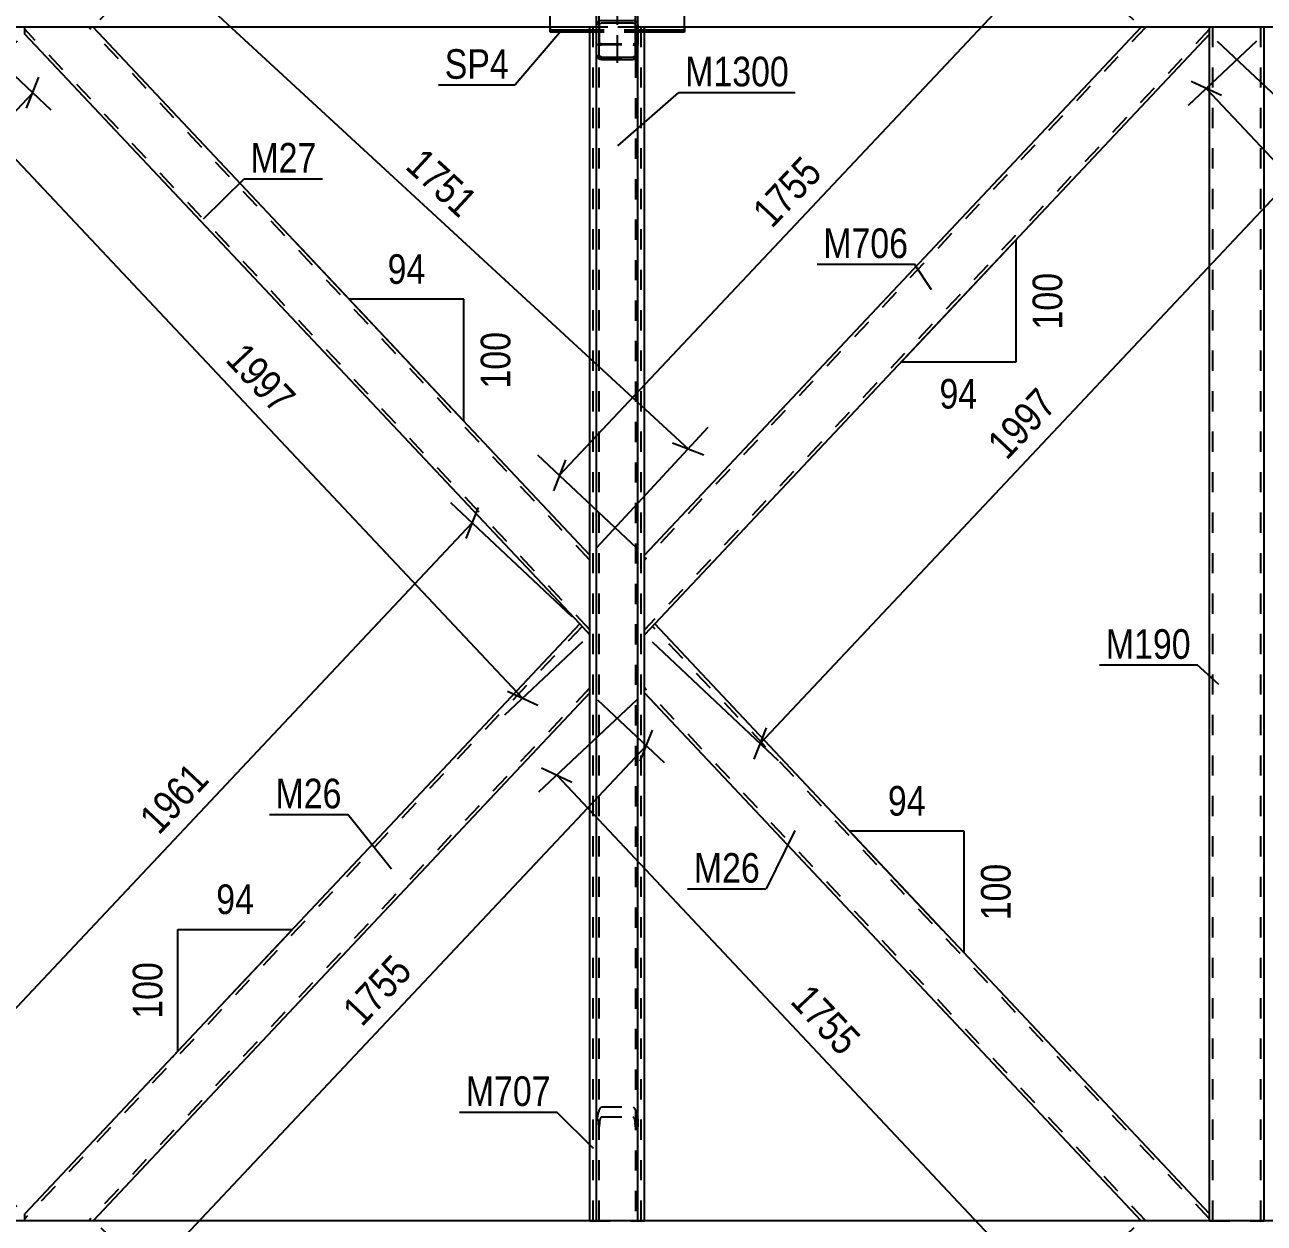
# Model space of a CAD drawing. Header units: millimetres. Extents: x -167 to 1022, y -666 to 175.
# Drawn here: x 581.6 to 701.6, y -121.8 to -5.8 of the extents above; entities that cross this region are included whole.
import ezdxf

# ---------------------------------------------------------------- set-up
doc = ezdxf.new("R2010")
doc.units = ezdxf.units.MM
doc.linetypes.add('DXK_LINE_DOT2', pattern=[3.9198, 1.9599, -1.9599])
doc.linetypes.add('DXK_LINE_DOT3', pattern=[5.9187, 2.979, -0.9799, 0.9799, -0.9799])
doc.styles.add('Arial Narrow', font='ARIALN.TTF', dxfattribs={"height": 0.2})

# ---------------------------------------------------------------- blocks, each defined once
blk = doc.blocks.new('Part-389677493-1396 - 1175')
at = {"color": 2, "linetype": 'Continuous'}
for p, q in [((635.38, -63.8), (581.64, -120.94)), ((636.36, -64.85), (635.38, -63.8)), ((636.36, -70.46), (636.36, -64.85)), ((636.36, -70.46), (588.27, -121.6)), ((581.64, -121.6), (581.64, -120.94))]:
    blk.add_line(p, q, dxfattribs=at)
at = {"color": 7, "linetype": 'DXK_LINE_DOT2'}
for p, q in [((635.6, -64.03), (581.64, -121.41)), ((636.36, -69.99), (587.83, -121.6)), ((588.27, -121.6), (581.64, -121.6))]:
    blk.add_line(p, q, dxfattribs=at)
blk = doc.blocks.new('Part-389677493-1397 - 1175')
at = {"color": 2, "linetype": 'Continuous'}
for p, q in [((581.64, -6.66), (581.64, -6)), ((635.38, -63.8), (581.64, -6.66)), ((636.36, -57.14), (588.27, -6)), ((636.36, -64.85), (636.36, -57.14))]:
    blk.add_line(p, q, dxfattribs=at)
at = {"color": 7, "linetype": 'DXK_LINE_DOT2'}
for p, q in [((588.27, -6), (581.64, -6)), ((636.36, -64.38), (581.64, -6.19)), ((636.36, -57.61), (587.83, -6)), ((636.36, -64.85), (635.38, -63.8)), ((636.36, -64.38), (636.36, -64.34))]:
    blk.add_line(p, q, dxfattribs=at)
blk = doc.blocks.new('Part-389677493-1409 - 1175')
at = {"color": 7, "linetype": 'DXK_LINE_DOT2'}
for p, q in [((701.64, -6), (696.36, -6)), ((696.36, -6.66), (696.36, -6)), ((696.68, -121.6), (696.68, -6)), ((701.32, -121.6), (701.32, -6)), ((701.64, -6.66), (701.64, -6)), ((696.36, -121.6), (696.36, -120.94)), ((701.64, -121.6), (701.64, -120.94)), ((696.36, -121.6), (701.64, -121.6))]:
    blk.add_line(p, q, dxfattribs=at)
at = {"color": 2, "linetype": 'Continuous'}
for p, q in [((696.36, -120.94), (696.36, -6.66)), ((701.64, -120.94), (701.64, -6.66))]:
    blk.add_line(p, q, dxfattribs=at)
blk = doc.blocks.new('Part-389677493-1416 - 1175')
at = {"color": 2, "linetype": 'Continuous'}
for p, q in [((642.63, -63.8), (641.64, -64.85)), ((696.36, -120.94), (642.63, -63.8)), ((641.64, -69.53), (641.64, -64.85)), ((641.64, -70.46), (641.64, -69.53)), ((689.73, -121.6), (641.64, -70.46)), ((696.36, -121.6), (696.36, -120.94))]:
    blk.add_line(p, q, dxfattribs=at)
at = {"color": 7, "linetype": 'DXK_LINE_DOT2'}
for p, q in [((696.36, -121.41), (642.41, -64.03)), ((641.64, -70.39), (641.64, -69.53)), ((690.17, -121.6), (641.64, -69.99)), ((696.36, -121.6), (689.73, -121.6))]:
    blk.add_line(p, q, dxfattribs=at)
blk = doc.blocks.new('Part-389677493-1444 - 1175')
at = {"color": 7, "linetype": 'DXK_LINE_DOT2'}
for p, q in [((645.5, 5.95), (632.5, 5.95)), ((632.5, 5.95), (632.5, 5.48)), ((632.5, 5.73), (645.5, 5.73)), ((632.5, -6.48), (632.5, 5.52)), ((645.5, 5.95), (645.5, 5.48)), ((645.5, -6.48), (645.5, 5.52)), ((641.64, -6.27), (636.36, -6.27)), ((641.64, -6.48), (636.36, -6.48))]:
    blk.add_line(p, q, dxfattribs=at)
at = {"color": 2, "linetype": 'Continuous'}
for p, q in [((632.5, -6), (632.5, -6.48)), ((636.36, -6.27), (632.5, -6.27)), ((636.36, -6.48), (632.5, -6.48)), ((645.5, -6.27), (641.64, -6.27)), ((645.5, -6.48), (641.64, -6.48)), ((645.5, -6), (645.5, -6.48))]:
    blk.add_line(p, q, dxfattribs=at)
blk = doc.blocks.new('Part-389677493-1483 - 1175')
at = {"color": 2, "linetype": 'Continuous'}
for p, q in [((636.36, -57.14), (636.36, -6)), ((641.64, -57.14), (641.64, -6)), ((636.36, -121.6), (636.36, -70.46)), ((641.64, -121.6), (641.64, -70.46))]:
    blk.add_line(p, q, dxfattribs=at)
at = {"color": 7, "linetype": 'DXK_LINE_DOT2'}
for p, q in [((641.64, -6), (636.36, -6)), ((636.68, -121.6), (636.68, -6)), ((641.32, -121.6), (641.32, -6)), ((636.36, -70.46), (636.36, -57.14)), ((641.64, -70.46), (641.64, -57.14)), ((636.36, -121.6), (641.64, -121.6))]:
    blk.add_line(p, q, dxfattribs=at)
blk = doc.blocks.new('Part-389677493-1485 - 1175')
at = {"color": 2, "linetype": 'Continuous'}
for p, q in [((641.64, -57.14), (689.73, -6)), ((696.36, -6.66), (642.63, -63.8)), ((696.36, -6.66), (696.36, -6)), ((641.64, -63.91), (641.64, -57.14)), ((641.64, -64.85), (641.64, -63.91))]:
    blk.add_line(p, q, dxfattribs=at)
at = {"color": 7, "linetype": 'DXK_LINE_DOT2'}
for p, q in [((690.17, -6), (641.64, -57.61)), ((696.36, -6.19), (641.64, -64.38)), ((696.36, -6), (689.73, -6)), ((642.63, -63.8), (641.64, -64.85)), ((641.64, -64.78), (641.64, -63.91)), ((641.64, -64.38), (641.64, -64.34))]:
    blk.add_line(p, q, dxfattribs=at)
blk = doc.blocks.new('Part-389677493-1498 - 1175')
at = {"color": 7, "linetype": 'DXK_LINE_DOT2'}
for p, q in [((798, -121.6), (-18.36, -121.6)), ((641.01, -121.6), (637.01, -121.6))]:
    blk.add_line(p, q, dxfattribs=at)
at = {"color": 2, "linetype": 'Continuous'}
for p, q in [((637.01, -121.6), (461, -121.6)), ((793.2, -121.6), (641.01, -121.6))]:
    blk.add_line(p, q, dxfattribs=at)
blk = doc.blocks.new('Part-389677493-1499 - 1175')
at = {"color": 7, "linetype": 'DXK_LINE_DOT2'}
for p, q in [((838, -6), (101.4, -6)), ((641.01, -6), (637.01, -6))]:
    blk.add_line(p, q, dxfattribs=at)
at = {"color": 2, "linetype": 'Continuous'}
for p, q in [((637.01, -6), (461, -6)), ((817, -6), (641.01, -6))]:
    blk.add_line(p, q, dxfattribs=at)
blk = doc.blocks.new('Part-389677493-63014 - 1175')
at = {"color": 7, "linetype": 'DXK_LINE_DOT2'}
for p, q in [((637.01, 5.32), (637.04, 5.45)), ((637.01, 5.32), (637.01, 2.08)), ((637.01, -0.6), (637.01, 5.32)), ((637.04, 5.45), (637.05, 5.51)), ((637.27, 5.42), (637.25, 5.32)), ((637.25, 5.32), (637.25, 2.08)), ((637.25, -5.8), (637.25, 5.32)), ((637.32, 5.5), (637.27, 5.42)), ((637.31, 5.79), (637.39, 5.81)), ((637.4, 5.56), (637.32, 5.5)), ((637.39, 5.81), (637.49, 5.83)), ((637.49, 5.57), (637.4, 5.56)), ((637.49, 5.83), (640.53, 5.83)), ((637.49, 5.57), (640.53, 5.57)), ((640.53, 5.83), (640.7, 5.79)), ((640.62, 5.56), (640.53, 5.57)), ((640.7, 5.5), (640.62, 5.56)), ((640.7, 5.79), (640.72, 5.79)), ((640.75, 5.42), (640.7, 5.5)), ((640.77, 5.32), (640.75, 5.42)), ((640.77, 5.32), (640.77, 2.08)), ((640.77, -5.8), (640.77, 5.32)), ((640.98, 5.51), (641, 5.38)), ((641.01, 5.32), (641.01, 2.08)), ((637.05, 1.89), (637.01, 2.09)), ((637.01, -8.66), (637.01, 2.08)), ((637.25, 2.09), (637.27, 1.99)), ((637.25, 2.08), (637.25, -8.66)), ((637.27, 1.99), (637.32, 1.9)), ((637.49, 1.57), (637.31, 1.61)), ((637.32, 1.9), (637.4, 1.85)), ((637.4, 1.85), (637.49, 1.83)), ((637.49, 1.83), (640.53, 1.83)), ((637.49, 1.57), (640.53, 1.57)), ((640.53, 1.83), (640.62, 1.85)), ((640.72, 1.61), (640.53, 1.57)), ((640.62, 1.85), (640.7, 1.9)), ((640.7, 1.9), (640.75, 1.99)), ((640.75, 1.99), (640.77, 2.09)), ((640.77, 2.08), (640.77, -8.66)), ((641.01, 2.09), (640.98, 1.89)), ((641.01, 2.08), (641.01, -8.66))]:
    blk.add_line(p, q, dxfattribs=at)
at = {"color": 2, "linetype": 'Continuous'}
for p, q in [((641, 5.38), (641.01, 5.32)), ((641.01, -5.8), (641.01, 5.32)), ((637.01, -5.8), (637.01, -0.6)), ((637.05, -5.63), (637.01, -5.8)), ((637.01, -8.66), (637.01, -5.8)), ((637.15, -5.49), (637.05, -5.63)), ((637.31, -5.39), (637.15, -5.49)), ((637.25, -5.8), (637.27, -5.72)), ((637.25, -8.66), (637.25, -5.8)), ((637.27, -5.72), (637.32, -5.64)), ((637.49, -5.35), (637.31, -5.39)), ((637.32, -5.64), (637.4, -5.6)), ((637.4, -5.6), (637.49, -5.58)), ((637.49, -5.35), (640.53, -5.35)), ((637.49, -5.58), (640.53, -5.58)), ((640.72, -5.39), (640.53, -5.35)), ((640.53, -5.58), (640.62, -5.6)), ((640.62, -5.6), (640.7, -5.64)), ((640.7, -5.64), (640.75, -5.72)), ((640.87, -5.49), (640.72, -5.39)), ((640.75, -5.72), (640.77, -5.8)), ((640.77, -8.66), (640.77, -5.8)), ((640.98, -5.63), (640.87, -5.49)), ((641.01, -5.8), (640.98, -5.63)), ((641.01, -8.66), (641.01, -5.8)), ((637.01, -8.66), (637.05, -8.83)), ((637.05, -8.83), (637.15, -8.98)), ((637.15, -8.98), (637.31, -9.08)), ((637.27, -8.75), (637.25, -8.66)), ((637.32, -8.82), (637.27, -8.75)), ((637.31, -9.08), (637.49, -9.11)), ((637.4, -8.87), (637.32, -8.82)), ((637.49, -8.89), (637.4, -8.87)), ((637.49, -8.89), (640.53, -8.89)), ((637.49, -9.11), (640.53, -9.11)), ((640.62, -8.87), (640.53, -8.89)), ((640.53, -9.11), (640.72, -9.08)), ((640.7, -8.82), (640.62, -8.87)), ((640.75, -8.75), (640.7, -8.82)), ((640.72, -9.08), (640.87, -8.98)), ((640.77, -8.66), (640.75, -8.75)), ((640.87, -8.98), (640.98, -8.83)), ((640.98, -8.83), (641.01, -8.66))]:
    blk.add_line(p, q, dxfattribs=at)
at = {"color": 7, "linetype": 'DXK_LINE_DOT2'}
for centre, start, end in [((637.51, 2.07), 200.7643, 245.6866), ((640.51, 2.07), 294.3136, 339.2359)]:
    blk.add_arc(centre, 0.496, start, end, dxfattribs=at)
blk = doc.blocks.new('Part-389677493-63015 - 1175')
at = {"color": 7, "linetype": 'DXK_LINE_DOT2'}
for p, q in [((637.05, -7.7), (637.01, -7.77)), ((637.01, -8.66), (637.01, -7.77)), ((637.15, -7.65), (637.05, -7.7)), ((637.31, -7.61), (637.15, -7.65)), ((637.25, -7.77), (637.27, -7.74)), ((637.25, -8.95), (637.25, -7.77)), ((637.27, -7.74), (637.32, -7.71)), ((637.49, -7.6), (637.31, -7.61)), ((637.32, -7.71), (637.4, -7.69)), ((637.4, -7.69), (637.49, -7.68)), ((637.49, -7.6), (640.53, -7.6)), ((637.49, -7.68), (640.53, -7.68)), ((640.53, -7.6), (640.72, -7.61)), ((640.53, -7.68), (640.62, -7.69)), ((640.62, -7.69), (640.7, -7.71)), ((640.7, -7.71), (640.75, -7.74)), ((640.72, -7.61), (640.75, -7.62)), ((640.75, -7.62), (640.87, -7.65)), ((640.75, -7.74), (640.77, -7.77)), ((640.77, -7.77), (640.77, -8.95)), ((640.98, -7.7), (640.87, -7.65)), ((641.01, -7.77), (640.98, -7.7)), ((641.01, -8.66), (641.01, -7.77)), ((637.15, -8.93), (637.09, -8.89)), ((637.15, -8.93), (637.31, -8.96)), ((637.25, -121.6), (637.25, -8.66)), ((637.27, -8.84), (637.25, -8.81)), ((637.32, -8.87), (637.27, -8.84)), ((637.31, -8.96), (637.49, -8.97)), ((637.4, -8.89), (637.32, -8.87)), ((637.49, -8.89), (637.4, -8.89)), ((637.49, -8.89), (640.53, -8.89)), ((637.49, -8.97), (640.53, -8.97)), ((640.62, -8.89), (640.53, -8.89)), ((640.53, -8.97), (640.72, -8.96)), ((640.7, -8.87), (640.62, -8.89)), ((640.75, -8.84), (640.7, -8.87)), ((640.72, -8.96), (640.87, -8.93)), ((640.77, -8.81), (640.75, -8.84)), ((640.77, -8.95), (640.77, -121.6)), ((640.93, -8.89), (640.87, -8.93)), ((637.31, -110.72), (637.49, -110.58)), ((637.49, -111.54), (637.4, -111.61)), ((637.49, -110.58), (640.53, -110.58)), ((637.49, -111.54), (640.53, -111.54)), ((640.53, -110.58), (640.72, -110.72)), ((640.62, -111.61), (640.53, -111.54)), ((637.01, -112.5), (637.05, -111.76)), ((637.27, -112.13), (637.25, -112.5)), ((640.77, -112.5), (640.75, -112.13)), ((640.98, -111.76), (641.01, -112.5)), ((637.32, -121.6), (637.31, -121.6)), ((640.72, -121.6), (640.53, -121.6)), ((640.87, -121.6), (640.77, -121.6))]:
    blk.add_line(p, q, dxfattribs=at)
at = {"color": 2, "linetype": 'Continuous'}
for p, q in [((637.01, -121.6), (637.01, -8.66)), ((637.05, -8.87), (637.01, -8.81)), ((637.09, -8.89), (637.05, -8.87)), ((640.98, -8.87), (640.93, -8.89)), ((640.98, -8.87), (641.01, -8.81)), ((641.01, -8.81), (641.01, -8.66)), ((641.01, -121.6), (641.01, -8.81)), ((640.53, -121.6), (637.01, -121.6)), ((640.87, -121.6), (640.53, -121.6)), ((640.98, -121.6), (640.87, -121.6)), ((641.01, -121.6), (640.98, -121.6))]:
    blk.add_line(p, q, dxfattribs=at)
at = {"color": 7, "linetype": 'DXK_LINE_DOT2'}
for centre, radius, start, end in [((639.84, -111.91), 2.79, 154.9118, 176.99), ((638.19, -111.91), 2.79, 3.01, 25.0877), ((638.67, -112.2), 1.4, 154.9118, 176.99), ((639.36, -112.2), 1.4, 3.01, 25.0877)]:
    blk.add_arc(centre, radius, start, end, dxfattribs=at)
blk = doc.blocks.new('Part-389677493-68621 - 1175')
at = {"color": 7, "linetype": 'DXK_LINE_DOT3'}
blk.add_line((639, 22.84), (639, -9.46), dxfattribs=at)
at = {"color": 7, "linetype": 'DXK_LINE_DOT2'}
for p, q in [((637.04, 14.02), (637, 13.96)), ((637, 13.96), (637, -0.58)), ((637.14, 14.08), (637.04, 14.02)), ((637.3, 14.11), (637.14, 14.08)), ((637.24, 13.96), (637.26, 13.99)), ((637.24, 13.96), (637.24, 12.78)), ((637.26, 13.99), (637.31, 14.02)), ((637.48, 14.13), (637.3, 14.11)), ((637.31, 14.02), (637.39, 14.04)), ((637.39, 14.04), (637.48, 14.04)), ((637.48, 14.13), (640.52, 14.13)), ((637.48, 14.04), (640.52, 14.04)), ((640.7, 14.11), (640.52, 14.13)), ((640.52, 14.04), (640.61, 14.04)), ((640.61, 14.04), (640.69, 14.02)), ((640.69, 14.02), (640.74, 13.99)), ((640.86, 14.08), (640.7, 14.11)), ((640.74, 13.99), (640.76, 13.96)), ((640.76, 13.96), (640.76, -0.58)), ((640.96, 14.02), (640.86, 14.08)), ((641, 13.96), (640.96, 14.02)), ((641, 13.96), (641, -0.58)), ((637, 12.92), (637.04, 12.86)), ((637.04, 12.86), (637.14, 12.81)), ((637.14, 12.81), (637.3, 12.77)), ((637.26, 12.89), (637.24, 12.92)), ((637.24, 12.78), (637.24, -0.58)), ((637.31, 12.86), (637.26, 12.89)), ((637.3, 12.77), (637.48, 12.76)), ((637.39, 12.85), (637.31, 12.86)), ((637.48, 12.84), (637.39, 12.85)), ((637.48, 12.84), (640.52, 12.84)), ((637.48, 12.76), (640.52, 12.76)), ((640.61, 12.85), (640.52, 12.84)), ((640.52, 12.76), (640.7, 12.77)), ((640.69, 12.86), (640.61, 12.85)), ((640.74, 12.89), (640.69, 12.86)), ((640.7, 12.77), (640.86, 12.81)), ((640.76, 12.92), (640.74, 12.89)), ((640.76, 0.46), (640.76, 12.78)), ((640.86, 12.81), (640.96, 12.86)), ((640.96, 12.86), (641, 12.92)), ((637, 0.46), (637.04, 0.52)), ((637.04, 0.52), (637.14, 0.58)), ((637.14, 0.58), (637.3, 0.61)), ((637.26, 0.49), (637.24, 0.46)), ((637.31, 0.52), (637.26, 0.49)), ((637.3, 0.61), (637.48, 0.62)), ((637.39, 0.54), (637.31, 0.52)), ((637.48, 0.54), (637.39, 0.54)), ((637.48, 0.62), (640.52, 0.62)), ((637.48, 0.54), (640.52, 0.54)), ((640.52, 0.62), (640.7, 0.61)), ((640.61, 0.54), (640.52, 0.54)), ((640.69, 0.52), (640.61, 0.54)), ((640.69, 0.52), (640.7, 0.51)), ((640.7, 0.61), (640.86, 0.58)), ((640.7, 0.51), (640.74, 0.49)), ((640.76, 0.46), (640.74, 0.49)), ((640.86, 0.58), (640.96, 0.52)), ((640.96, 0.52), (641, 0.46)), ((637.24, -0.58), (637.26, -0.61)), ((637.26, -0.61), (637.31, -0.64)), ((637.31, -0.64), (637.39, -0.66)), ((637.39, -0.66), (637.48, -0.66)), ((637.48, -0.66), (640.52, -0.66)), ((637.49, -0.74), (637.49, -0.74)), ((640.52, -0.66), (640.61, -0.66)), ((640.53, -0.74), (640.54, -0.74)), ((640.61, -0.66), (640.69, -0.64)), ((640.69, -0.64), (640.74, -0.61)), ((640.74, -0.61), (640.76, -0.58))]:
    blk.add_line(p, q, dxfattribs=at)
at = {"color": 2, "linetype": 'Continuous'}
for p, q in [((637, -0.58), (637, 11.32)), ((641, -0.58), (641, 11.32)), ((637.04, -0.64), (637, -0.58)), ((637.14, -0.7), (637.04, -0.64)), ((637.3, -0.73), (637.14, -0.7)), ((637.48, -0.74), (637.3, -0.73)), ((637.48, -0.74), (637.49, -0.74)), ((637.49, -0.74), (640.52, -0.74)), ((640.52, -0.74), (640.53, -0.74)), ((640.54, -0.74), (640.7, -0.73)), ((640.86, -0.7), (640.7, -0.73)), ((640.96, -0.64), (640.86, -0.7)), ((641, -0.58), (640.96, -0.64))]:
    blk.add_line(p, q, dxfattribs=at)
blk = doc.blocks.new('StraightDimension-389677493-17513 - 1175')
at = {"color": 7, "linetype": 'Continuous'}
for p, q in [((580.91, -7.35), (573.37, -14.44)), ((576.59, -13.47), (573.66, -12.11)), ((575.12, -12.79), (629.84, -70.98)), ((635.63, -65.53), (628.09, -72.62)), ((628.38, -70.3), (631.31, -71.66))]:
    blk.add_line(p, q, dxfattribs=at)
at = {"color": 0}
blk.add_wipeout([(605.94, -44.47), (609, -41.59), (603.17, -35.39), (600.11, -38.27)], dxfattribs=at)
at = {"color": 3, "style": 'Arial Narrow'}
blk.add_text('1997', height=2.863, rotation=-46.7591, dxfattribs=at).set_placement((600.96, -38.3))
blk = doc.blocks.new('StraightDimension-389677493-16811 - 1175')
at = {"color": 7, "linetype": 'Continuous'}
for p, q in [((637.09, -71.15), (643.56, -77.23)), ((641.22, -77.09), (642.4, -74.08)), ((593.72, -126.73), (641.81, -75.59)), ((589, -122.29), (595.47, -128.37)), ((594.31, -125.22), (593.13, -128.23))]:
    blk.add_line(p, q, dxfattribs=at)
at = {"color": 0}
blk.add_wipeout([(620.13, -97.54), (617.07, -94.67), (611.24, -100.87), (614.3, -103.74)], dxfattribs=at)
at = {"color": 3, "style": 'Arial Narrow'}
blk.add_text('1755', height=2.863, rotation=46.7591, dxfattribs=at).set_placement((614.28, -102.9))
blk = doc.blocks.new('AngleDimension-389677493-17875 - 1175')
at = {"color": 7, "linetype": 'Continuous'}
for p, q in [((596.46, -93.39), (607.55, -93.39)), ((596.46, -105.19), (607.55, -93.39)), ((596.46, -105.19), (596.46, -93.39)), ((595.93, -105.74), (596.46, -105.19))]:
    blk.add_line(p, q, dxfattribs=at)
at = {"color": 0}
for points in [[(604.43, -92.49), (604.43, -88.29), (599.58, -88.29), (599.58, -92.49)], [(595.56, -95.94), (591.36, -95.94), (591.36, -102.63), (595.56, -102.63)]]:
    blk.add_wipeout(points, dxfattribs=at)
at = {"color": 3, "style": 'Arial Narrow'}
blk.add_text('94', height=2.863, dxfattribs=at).set_placement((600.18, -91.89))
blk.add_text('100', height=2.863, rotation=90.0002, dxfattribs=at).set_placement((594.96, -102.03))
blk = doc.blocks.new('StraightDimension-389677493-30323 - 1175')
at = {"color": 7, "linetype": 'Continuous'}
for p, q in [((640.91, -71.15), (631.39, -80.1)), ((634.6, -79.14), (631.67, -77.77)), ((633.14, -78.45), (681.23, -129.59)), ((689.01, -122.29), (679.49, -131.24)), ((679.77, -128.91), (682.7, -130.28))]:
    blk.add_line(p, q, dxfattribs=at)
at = {"color": 0}
blk.add_wipeout([(660.65, -106.61), (663.71, -103.73), (657.88, -97.53), (654.82, -100.41)], dxfattribs=at)
at = {"color": 3, "style": 'Arial Narrow'}
blk.add_text('1755', height=2.863, rotation=-46.7591, dxfattribs=at).set_placement((655.66, -100.44))
blk = doc.blocks.new('AngleDimension-389677493-17908 - 1175')
at = {"color": 7, "linetype": 'Continuous'}
for p, q in [((607.92, -26.89), (613.05, -32.35)), ((624.15, -32.35), (613.05, -32.35)), ((624.15, -44.15), (613.05, -32.35)), ((624.15, -44.15), (624.15, -32.35))]:
    blk.add_line(p, q, dxfattribs=at)
at = {"color": 0}
for points in [[(621.03, -31.45), (621.03, -27.25), (616.17, -27.25), (616.17, -31.45)], [(629.25, -34.91), (625.05, -34.91), (625.05, -41.59), (629.25, -41.59)]]:
    blk.add_wipeout(points, dxfattribs=at)
at = {"color": 3, "style": 'Arial Narrow'}
blk.add_text('94', height=2.863, dxfattribs=at).set_placement((616.77, -30.85))
blk.add_text('100', height=2.863, rotation=90.0002, dxfattribs=at).set_placement((628.65, -40.99))
blk = doc.blocks.new('StraightDimension-389677493-16754 - 1175')
at = {"color": 7, "linetype": 'Continuous'}
for p, q in [((689.01, -5.31), (679.42, 3.7)), ((680.91, 0.24), (682.09, 3.25)), ((633.41, -49.4), (681.5, 1.74)), ((640.91, -56.46), (631.33, -47.44)), ((634, -47.89), (632.82, -50.9))]:
    blk.add_line(p, q, dxfattribs=at)
at = {"color": 0}
blk.add_wipeout([(659.82, -20.21), (656.76, -17.33), (650.93, -23.54), (653.99, -26.41)], dxfattribs=at)
at = {"color": 3, "style": 'Arial Narrow'}
blk.add_text('1755', height=2.863, rotation=46.7591, dxfattribs=at).set_placement((653.97, -25.57))
blk = doc.blocks.new('StraightDimension-389677493-16776 - 1175')
at = {"color": 7, "linetype": 'Continuous'}
for p, q in [((697.09, -7.35), (709.3, -18.83)), ((706.96, -18.69), (708.15, -15.68)), ((652.83, -75.37), (707.56, -17.19)), ((642.37, -65.53), (654.58, -77.02)), ((653.42, -73.87), (652.24, -76.88))]:
    blk.add_line(p, q, dxfattribs=at)
at = {"color": 0}
blk.add_wipeout([(682.56, -42.67), (679.5, -39.79), (673.67, -45.99), (676.73, -48.87)], dxfattribs=at)
at = {"color": 3, "style": 'Arial Narrow'}
blk.add_text('1997', height=2.863, rotation=46.7591, dxfattribs=at).set_placement((676.71, -48.02))
blk = doc.blocks.new('StraightDimension-389677493-16795 - 1175')
at = {"color": 7, "linetype": 'Continuous'}
for p, q in [((634.65, -63.11), (622.9, -52.06)), ((624.38, -55.52), (625.56, -52.51)), ((571.24, -111.15), (624.97, -54.01)), ((580.91, -120.25), (569.16, -109.2)), ((571.83, -109.65), (570.65, -112.66))]:
    blk.add_line(p, q, dxfattribs=at)
at = {"color": 0}
blk.add_wipeout([(600.47, -78.97), (597.41, -76.09), (591.58, -82.29), (594.64, -85.17)], dxfattribs=at)
at = {"color": 3, "style": 'Arial Narrow'}
blk.add_text('1961', height=2.863, rotation=46.7591, dxfattribs=at).set_placement((594.62, -84.32))
blk = doc.blocks.new('AngleDimension-389677493-17860 - 1175')
at = {"color": 7, "linetype": 'Continuous'}
for p, q in [((677.58, -26.63), (666.48, -38.43)), ((677.58, -26.63), (677.58, -38.43)), ((668.81, -35.96), (666.48, -38.43)), ((677.58, -38.43), (666.48, -38.43))]:
    blk.add_line(p, q, dxfattribs=at)
at = {"color": 0}
for points in [[(682.68, -29.19), (678.48, -29.19), (678.48, -35.87), (682.68, -35.87)], [(674.46, -43.53), (674.46, -39.33), (669.6, -39.33), (669.6, -43.53)]]:
    blk.add_wipeout(points, dxfattribs=at)
at = {"color": 3, "style": 'Arial Narrow'}
blk.add_text('100', height=2.863, rotation=90.0002, dxfattribs=at).set_placement((682.08, -35.27))
blk.add_text('94', height=2.863, dxfattribs=at).set_placement((670.2, -42.93))
blk = doc.blocks.new('AngleDimension-389677493-17890 - 1175')
at = {"color": 7, "linetype": 'Continuous'}
for p, q in [((670.54, -93.49), (661.49, -83.86)), ((672.58, -83.86), (661.49, -83.86)), ((672.58, -95.66), (661.49, -83.86)), ((672.58, -95.66), (672.58, -83.86))]:
    blk.add_line(p, q, dxfattribs=at)
at = {"color": 0}
for points in [[(669.46, -82.96), (669.46, -78.76), (664.61, -78.76), (664.61, -82.96)], [(677.68, -86.41), (673.48, -86.41), (673.48, -93.1), (677.68, -93.1)]]:
    blk.add_wipeout(points, dxfattribs=at)
at = {"color": 3, "style": 'Arial Narrow'}
blk.add_text('94', height=2.863, dxfattribs=at).set_placement((665.21, -82.36))
blk.add_text('100', height=2.863, rotation=90.0002, dxfattribs=at).set_placement((677.08, -92.5))
blk = doc.blocks.new('StraightDimension-389677493-29219 - 1175')
at = {"color": 7, "linetype": 'Continuous'}
for p, q in [((588.95, -5.26), (596.34, 2.75)), ((595.91, 0.08), (592.9, 1.23)), ((594.4, 0.65), (645.87, -46.83)), ((637.04, -56.4), (647.81, -44.73)), ((644.36, -46.25), (647.38, -47.4))]:
    blk.add_line(p, q, dxfattribs=at)
at = {"color": 0}
blk.add_wipeout([(623.78, -25.42), (626.62, -22.33), (620.37, -16.56), (617.52, -19.65)], dxfattribs=at)
at = {"color": 3, "style": 'Arial Narrow'}
blk.add_text('1751', height=2.863, rotation=-42.6911, dxfattribs=at).set_placement((618.37, -19.62))
blk = doc.blocks.new('StraightDimension-389677493-32520 - 1175')
at = {"color": 7, "linetype": 'Continuous'}
for p, q in [((577.09, -7.35), (584.16, -13.99)), ((581.82, -13.85), (583, -10.85)), ((528.67, -69.49), (582.41, -12.35)), ((523.35, -64.49), (530.42, -71.13)), ((529.27, -67.99), (528.08, -70.99))]:
    blk.add_line(p, q, dxfattribs=at)
at = {"color": 0}
blk.add_wipeout([(557.91, -37.3), (554.85, -34.43), (549.02, -40.63), (552.08, -43.51)], dxfattribs=at)
at = {"color": 3, "style": 'Arial Narrow'}
blk.add_text('1961', height=2.863, rotation=46.7591, dxfattribs=at).set_placement((552.05, -42.66))
blk = doc.blocks.new('StraightDimension-389677493-48346 - 1175')
at = {"color": 7, "linetype": 'Continuous'}
for p, q in [((700.91, -7.35), (694.28, -13.58)), ((697.49, -12.62), (694.56, -11.26)), ((696.03, -11.94), (749.76, -69.08)), ((754.65, -64.49), (748.02, -70.72)), ((748.3, -68.4), (751.23, -69.76))]:
    blk.add_line(p, q, dxfattribs=at)
at = {"color": 0}
blk.add_wipeout([(726.36, -43.1), (729.42, -40.22), (723.59, -34.02), (720.53, -36.89)], dxfattribs=at)
at = {"color": 3, "style": 'Arial Narrow'}
blk.add_text('1961', height=2.863, rotation=-46.7591, dxfattribs=at).set_placement((721.38, -36.92))
blk = doc.blocks.new('Mark-389677493-16980 - 1175')
at = {"color": 30, "linetype": 'Continuous'}
for p in [(633.62, -6.33), (621.7, -11.59)]:
    blk.add_line(p, (629.11, -11.59), dxfattribs=at)
at = {"color": 0}
blk.add_wipeout([(628.51, -10.99), (628.51, -7.99), (622.3, -7.99), (622.3, -10.99)], dxfattribs=at)
blk.add_wipeout([(628.51, -10.99), (628.51, -7.99), (622.3, -7.99), (622.3, -10.99)], dxfattribs=at)
at = {"color": 3, "style": 'Arial Narrow'}
blk.add_text('SP4', height=2.863, dxfattribs=at).set_placement((622.3, -10.99))
blk = doc.blocks.new('Mark-389677493-68035 - 1175')
at = {"color": 30, "linetype": 'Continuous'}
for p in [(623.74, -111.08), (636.7, -114.61)]:
    blk.add_line(p, (633.16, -111.08), dxfattribs=at)
at = {"color": 0}
blk.add_wipeout([(632.56, -110.48), (632.56, -107.48), (624.34, -107.48), (624.34, -110.48)], dxfattribs=at)
blk.add_wipeout([(632.56, -110.48), (632.56, -107.48), (624.34, -107.48), (624.34, -110.48)], dxfattribs=at)
at = {"color": 3, "style": 'Arial Narrow'}
blk.add_text('M707', height=2.863, dxfattribs=at).set_placement((624.34, -110.48))
blk = doc.blocks.new('Mark-389677493-17220 - 1175')
at = {"color": 30, "linetype": 'Continuous'}
for p in [(656.2, -83.79), (645.82, -89.45)]:
    blk.add_line(p, (653.41, -89.45), dxfattribs=at)
at = {"color": 0}
blk.add_wipeout([(652.81, -88.85), (652.81, -85.85), (646.42, -85.85), (646.42, -88.85)], dxfattribs=at)
blk.add_wipeout([(652.81, -88.85), (652.81, -85.85), (646.42, -85.85), (646.42, -88.85)], dxfattribs=at)
at = {"color": 3, "style": 'Arial Narrow'}
blk.add_text('M26', height=2.863, dxfattribs=at).set_placement((646.42, -88.85))
blk = doc.blocks.new('Mark-389677493-17175 - 1175')
at = {"color": 30, "linetype": 'Continuous'}
for p in [(605.32, -82.25), (617.13, -87.56)]:
    blk.add_line(p, (612.92, -82.25), dxfattribs=at)
at = {"color": 0}
blk.add_wipeout([(612.32, -81.65), (612.32, -78.65), (605.92, -78.65), (605.92, -81.65)], dxfattribs=at)
blk.add_wipeout([(612.32, -81.65), (612.32, -78.65), (605.92, -78.65), (605.92, -81.65)], dxfattribs=at)
at = {"color": 3, "style": 'Arial Narrow'}
blk.add_text('M26', height=2.863, dxfattribs=at).set_placement((605.92, -81.65))
blk = doc.blocks.new('Mark-389677493-17178 - 1175')
at = {"color": 30, "linetype": 'Continuous'}
for p, q in [((598.95, -24.54), (602.89, -20.67)), ((602.89, -20.67), (610.48, -20.67))]:
    blk.add_line(p, q, dxfattribs=at)
at = {"color": 0}
blk.add_wipeout([(609.88, -20.07), (609.88, -17.07), (603.49, -17.07), (603.49, -20.07)], dxfattribs=at)
blk.add_wipeout([(609.88, -20.07), (609.88, -17.07), (603.49, -17.07), (603.49, -20.07)], dxfattribs=at)
at = {"color": 3, "style": 'Arial Narrow'}
blk.add_text('M27', height=2.863, dxfattribs=at).set_placement((603.49, -20.07))
blk = doc.blocks.new('Mark-389677493-17202 - 1175')
at = {"color": 30, "linetype": 'Continuous'}
for p in [(685.71, -67.77), (697.24, -69.66)]:
    blk.add_line(p, (695.14, -67.77), dxfattribs=at)
at = {"color": 0}
blk.add_wipeout([(694.54, -67.17), (694.54, -64.17), (686.31, -64.17), (686.31, -67.17)], dxfattribs=at)
blk.add_wipeout([(694.54, -67.17), (694.54, -64.17), (686.31, -64.17), (686.31, -67.17)], dxfattribs=at)
at = {"color": 3, "style": 'Arial Narrow'}
blk.add_text('M190', height=2.863, dxfattribs=at).set_placement((686.31, -67.17))
blk = doc.blocks.new('Mark-389677493-17223 - 1175')
at = {"color": 30, "linetype": 'Continuous'}
for p in [(658.35, -28.95), (669.42, -31.42)]:
    blk.add_line(p, (667.77, -28.95), dxfattribs=at)
at = {"color": 0}
blk.add_wipeout([(667.17, -28.35), (667.17, -25.35), (658.95, -25.35), (658.95, -28.35)], dxfattribs=at)
blk.add_wipeout([(667.17, -28.35), (667.17, -25.35), (658.95, -25.35), (658.95, -28.35)], dxfattribs=at)
at = {"color": 3, "style": 'Arial Narrow'}
blk.add_text('M706', height=2.863, dxfattribs=at).set_placement((658.95, -28.35))
blk = doc.blocks.new('Mark-389677493-68038 - 1175')
at = {"color": 30, "linetype": 'Continuous'}
for p, q in [((639.07, -17.49), (644.98, -12.32)), ((644.98, -12.32), (656.23, -12.32))]:
    blk.add_line(p, q, dxfattribs=at)
at = {"color": 0}
blk.add_wipeout([(655.63, -11.72), (655.63, -8.72), (645.58, -8.72), (645.58, -11.72)], dxfattribs=at)
blk.add_wipeout([(655.63, -11.72), (655.63, -8.72), (645.58, -8.72), (645.58, -11.72)], dxfattribs=at)
at = {"color": 3, "style": 'Arial Narrow'}
blk.add_text('M1300', height=2.863, dxfattribs=at).set_placement((645.58, -11.72))

msp = doc.modelspace()

# ---------------------------------------------------------------- block references
for name in ['Part-389677493-68621 - 1175', 'Part-389677493-1499 - 1175', 'Part-389677493-1444 - 1175', 'Part-389677493-63014 - 1175', 'Part-389677493-1397 - 1175', 'Part-389677493-1483 - 1175', 'Part-389677493-1485 - 1175', 'Part-389677493-1409 - 1175', 'Part-389677493-63015 - 1175', 'Part-389677493-1396 - 1175', 'Part-389677493-1416 - 1175', 'Part-389677493-1498 - 1175']:
    msp.add_blockref(name, (0, 0))

# ---------------------------------------------------------------- next in the draw order: block references
msp.add_blockref('StraightDimension-389677493-17513 - 1175', (0, 0))

# ---------------------------------------------------------------- next in the draw order: block references
for name in ['StraightDimension-389677493-16754 - 1175', 'AngleDimension-389677493-17908 - 1175', 'StraightDimension-389677493-16811 - 1175']:
    msp.add_blockref(name, (0, 0))

# ---------------------------------------------------------------- next in the draw order: block references
for name in ['StraightDimension-389677493-30323 - 1175', 'AngleDimension-389677493-17875 - 1175']:
    msp.add_blockref(name, (0, 0))

# ---------------------------------------------------------------- next in the draw order: block references
for name in ['StraightDimension-389677493-16776 - 1175', 'StraightDimension-389677493-16795 - 1175', 'AngleDimension-389677493-17890 - 1175', 'Mark-389677493-17220 - 1175']:
    msp.add_blockref(name, (0, 0))

# ---------------------------------------------------------------- next in the draw order: block references
for name in ['StraightDimension-389677493-29219 - 1175', 'StraightDimension-389677493-32520 - 1175', 'StraightDimension-389677493-48346 - 1175', 'AngleDimension-389677493-17860 - 1175', 'Mark-389677493-17175 - 1175', 'Mark-389677493-68035 - 1175']:
    msp.add_blockref(name, (0, 0))

# ---------------------------------------------------------------- next in the draw order: block references
for name in ['Mark-389677493-16980 - 1175', 'Mark-389677493-68038 - 1175', 'Mark-389677493-17178 - 1175', 'Mark-389677493-17223 - 1175', 'Mark-389677493-17202 - 1175']:
    msp.add_blockref(name, (0, 0))

doc.saveas('drawing.dxf')
